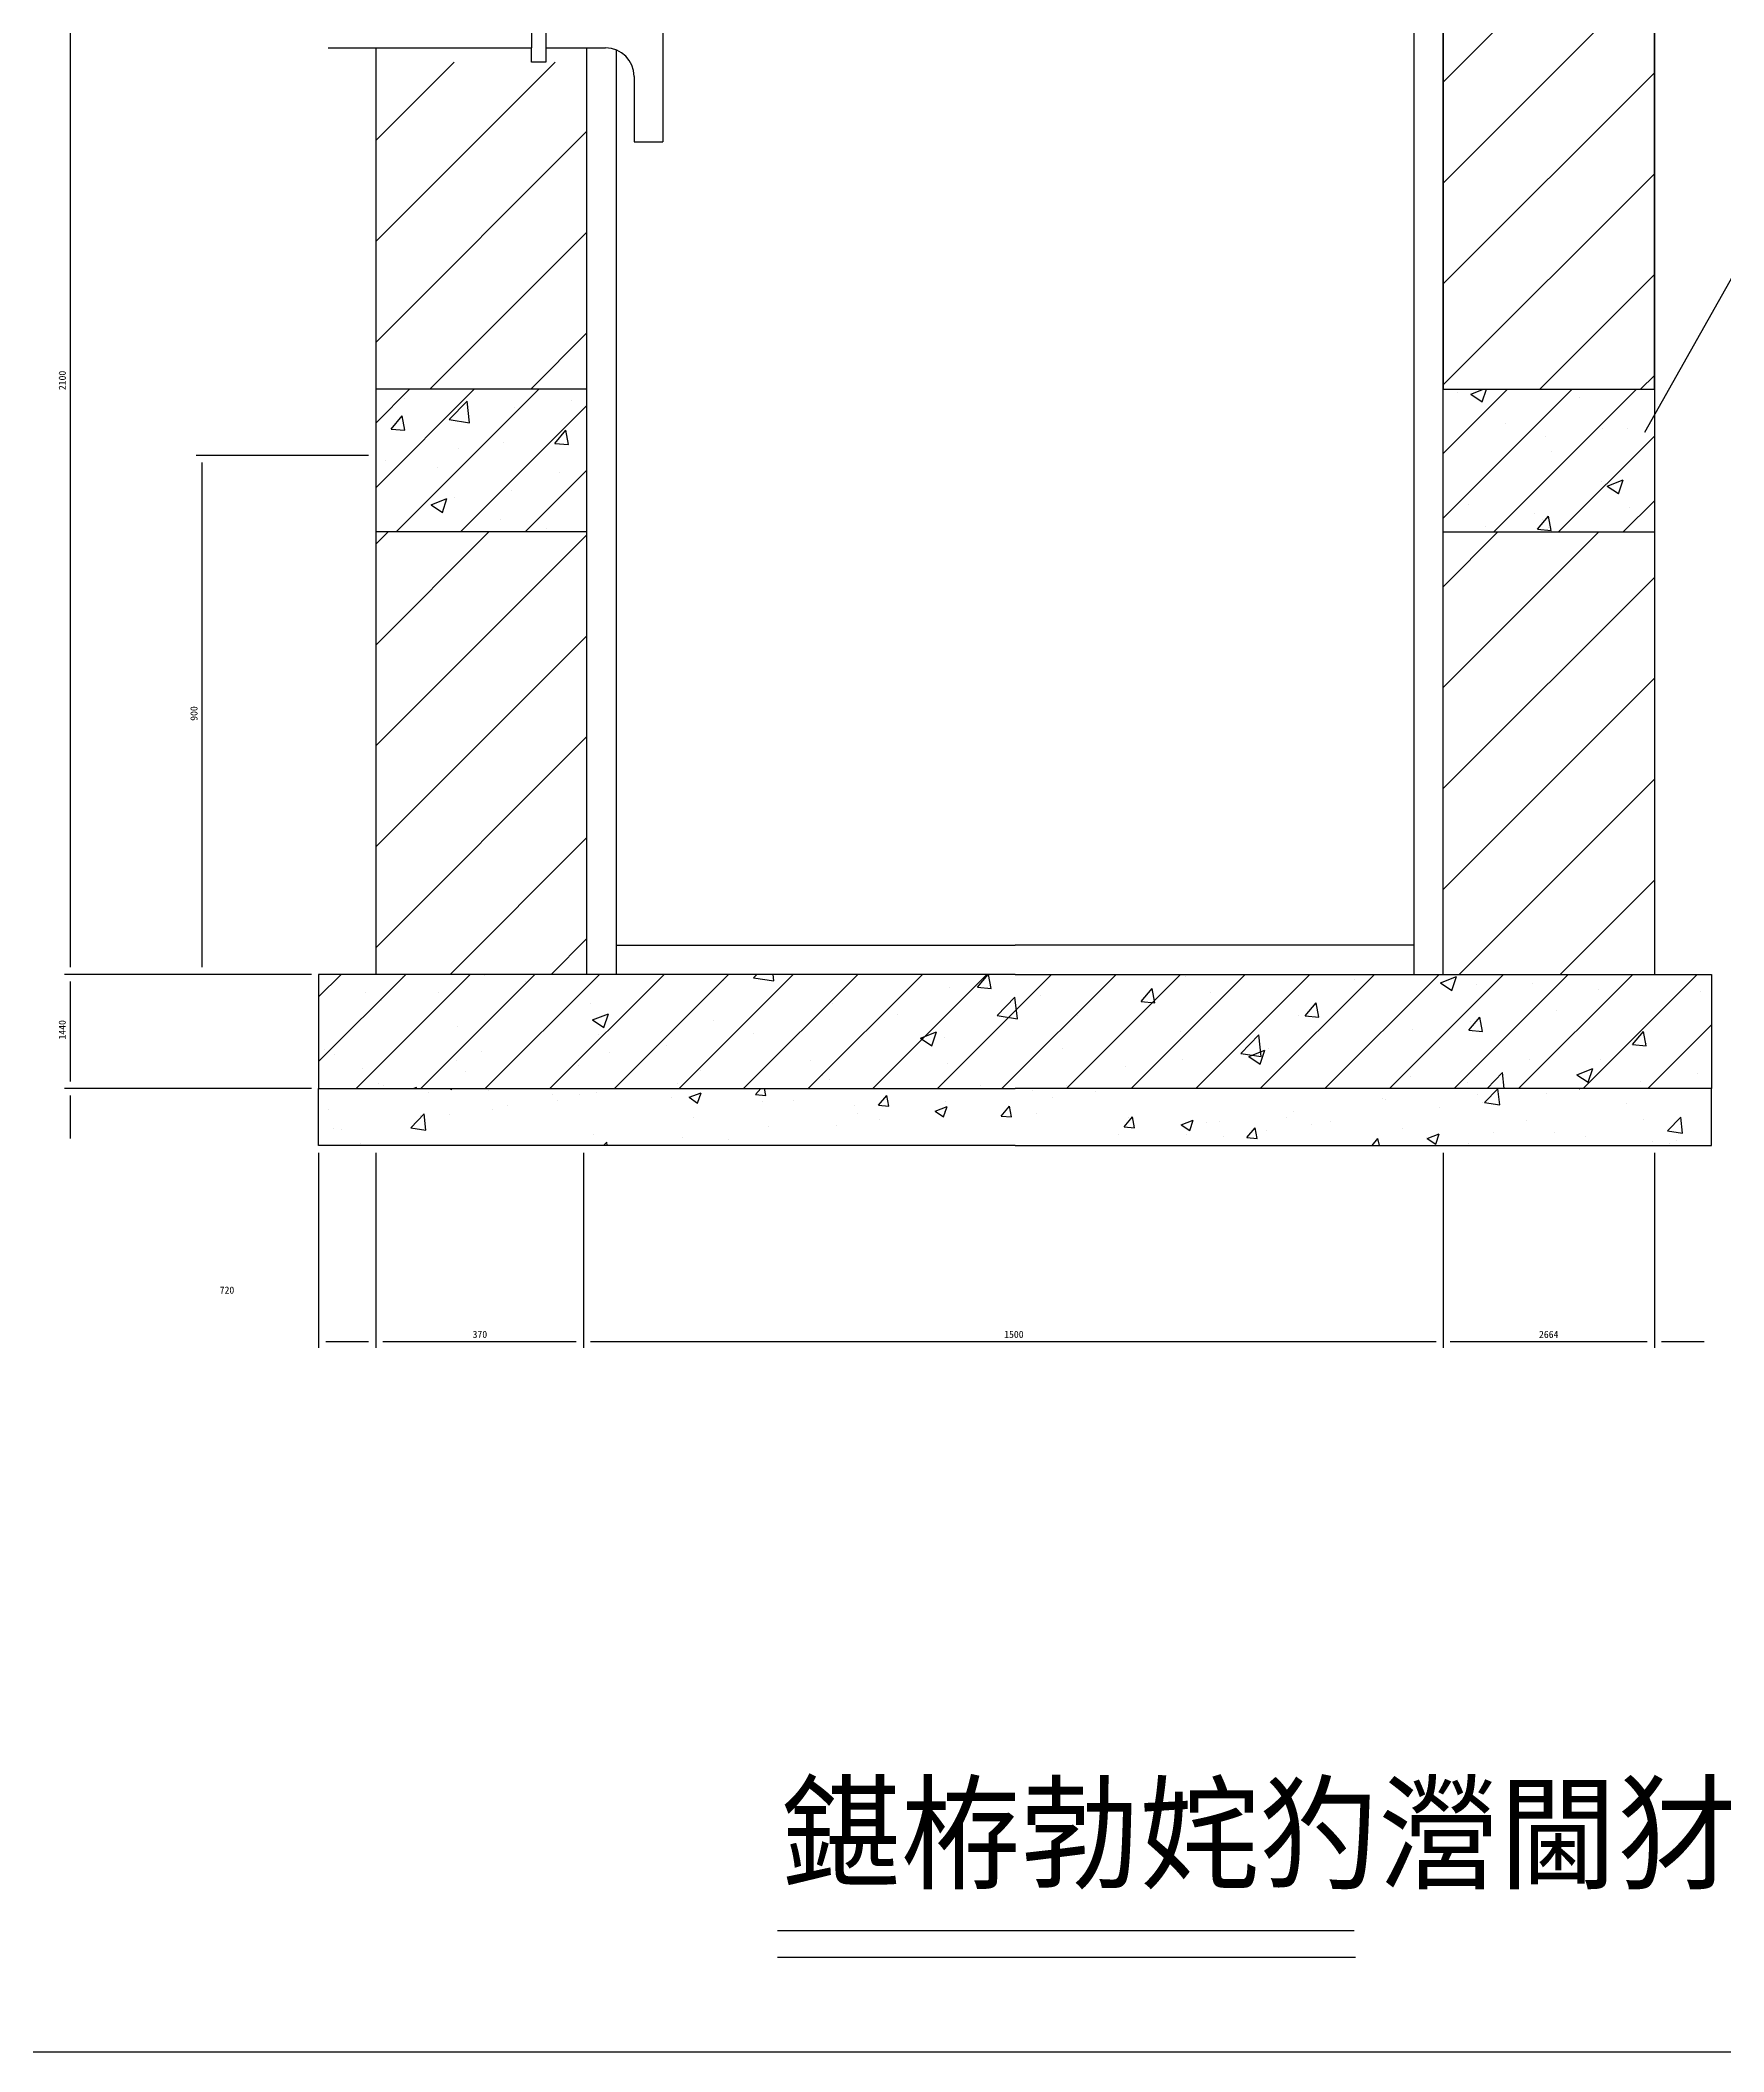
# Model space of a CAD drawing. Header units: metres. Extents: x 0 to 594, y 0 to 420.
# Drawn here: x 170.6 to 383, y 0 to 253.7 of the extents above; entities that cross this region are included whole.
import ezdxf

# ---------------------------------------------------------------- set-up
doc = ezdxf.new("R2010")
doc.units = ezdxf.units.M
doc.layers.add(' ', color=7, linetype='Continuous')

msp = doc.modelspace()

# ---------------------------------------------------------------- linework, layer by layer
for p, q in [((174.43, 136.79), (174.43, 284.39)), ((347.56, 248.42), (374.2, 275.06)), ((347.56, 235.69), (374.2, 262.33)), ((249.12, 260.6), (249.12, 240.89)), ((232.58, 256.35), (232.58, 252.75)), ((234.38, 256.35), (234.38, 252.75)), ((343.88, 258.15), (343.88, 135.89)), ((347.56, 258.15), (347.56, 209.69)), ((347.56, 135.89), (347.56, 258.15)), ((374.2, 209.69), (374.2, 258.15)), ((374.2, 258.15), (374.2, 135.89)), ((206.92, 252.75), (232.58, 252.75)), ((212.92, 252.75), (212.92, 135.89)), ((232.58, 250.95), (232.58, 252.75)), ((234.38, 252.75), (241.92, 252.75)), ((234.38, 252.75), (234.38, 250.95)), ((239.56, 135.89), (239.56, 252.75)), ((243.24, 252.5), (243.24, 135.89)), ((212.92, 241.06), (222.81, 250.95)), ((212.92, 228.33), (235.54, 250.95)), ((234.38, 250.95), (232.58, 250.95)), ((245.52, 249.15), (245.52, 240.89)), ((347.56, 222.96), (374.2, 249.6)), ((212.92, 215.6), (239.56, 242.24)), ((245.52, 240.89), (249.12, 240.89)), ((347.56, 210.23), (374.2, 236.87)), ((219.74, 209.69), (239.56, 229.51)), ((359.74, 209.69), (374.2, 224.15)), ((372.98, 204.29), (384.51, 224.72)), ((232.47, 209.69), (239.56, 216.78)), ((372.47, 209.69), (374.2, 211.42)), ((239.56, 209.69), (212.92, 209.69)), ((212.92, 205.42), (217.19, 209.69)), ((212.92, 197.27), (225.34, 209.69)), ((215.48, 191.69), (233.48, 209.69)), ((216.5, 208.56), (216.5, 208.56)), ((222.2, 205.86), (224.44, 208.2)), ((224.76, 205.47), (224.44, 208.2)), ((237.62, 208.28), (237.62, 208.28)), ((347.56, 209.69), (374.2, 209.69)), ((347.56, 209.69), (374.2, 209.69)), ((347.56, 201.58), (355.67, 209.69)), ((347.56, 193.43), (363.82, 209.69)), ((349.41, 209.25), (349.41, 209.25)), ((351.07, 209.08), (352.66, 209.69)), ((351.07, 209.08), (352.5, 208.11)), ((352.5, 208.11), (353.03, 209.69)), ((353.96, 191.69), (371.96, 209.69)), ((364.78, 208.6), (364.78, 208.6)), ((214.87, 204.67), (216.26, 206.33)), ((216.59, 204.52), (216.26, 206.32)), ((222.2, 205.86), (224.76, 205.47)), ((223.63, 191.69), (239.56, 207.62)), ((230.41, 207.33), (230.41, 207.33)), ((214.87, 204.67), (216.59, 204.52)), ((235.52, 202.86), (236.91, 204.52)), ((237.25, 202.71), (236.91, 204.52)), ((355.48, 205.38), (355.48, 205.38)), ((360.48, 203.73), (360.48, 203.73)), ((362.11, 191.69), (374.2, 203.78)), ((367.69, 204.68), (367.69, 204.68)), ((370.85, 204.73), (370.85, 204.73)), ((212.02, 201.34), (190.29, 201.34)), ((191.04, 136.79), (191.04, 200.44)), ((214.09, 200.75), (214.09, 200.75)), ((223.4, 202.23), (223.4, 202.23)), ((229.05, 202.91), (229.05, 202.91)), ((235.52, 202.86), (237.25, 202.71)), ((361.23, 201.82), (361.23, 201.82)), ((220.68, 199.81), (220.68, 199.81)), ((231.78, 191.69), (239.56, 199.47)), ((236.06, 199.16), (236.06, 199.16)), ((367.57, 198.04), (367.57, 198.04)), ((368.26, 197.48), (370.28, 198.26)), ((369.69, 196.51), (370.28, 198.26)), ((219.9, 195.11), (221.91, 195.89)), ((221.33, 194.15), (221.91, 195.89)), ((222.83, 195.97), (222.83, 195.97)), ((230.04, 196.92), (230.04, 196.92)), ((368.26, 197.48), (369.69, 196.52)), ((370.25, 191.69), (374.2, 195.63)), ((219.9, 195.11), (221.33, 194.15)), ((228.7, 193.32), (228.7, 193.32)), ((350.78, 195.15), (350.78, 195.15)), ((359.05, 193.96), (359.05, 193.96)), ((359.47, 192.02), (360.86, 193.67)), ((360.11, 193.32), (360.11, 193.32)), ((361.19, 191.87), (360.86, 193.67)), ((371.02, 194.75), (371.02, 194.75)), ((239.56, 191.69), (212.92, 191.69)), ((212.92, 190.14), (214.47, 191.69)), ((212.92, 177.42), (227.19, 191.69)), ((212.92, 164.69), (239.56, 191.33)), ((234.4, 192.16), (234.4, 192.16)), ((347.56, 191.69), (374.2, 191.69)), ((347.56, 184.78), (354.47, 191.69)), ((347.56, 172.05), (367.2, 191.69)), ((352.9, 192.37), (352.9, 192.37)), ((359.47, 192.02), (361.19, 191.87)), ((360.88, 192.24), (360.88, 192.24)), ((347.56, 159.32), (374.2, 185.96)), ((212.92, 151.96), (239.56, 178.6)), ((347.56, 146.59), (374.2, 173.23)), ((212.92, 139.23), (239.56, 165.87)), ((349.58, 135.89), (374.2, 160.51)), ((222.3, 135.89), (239.56, 153.14)), ((362.31, 135.89), (374.2, 147.78)), ((235.03, 135.89), (239.56, 140.42)), ((243.24, 139.56), (293.56, 139.56)), ((343.88, 139.56), (293.56, 139.56)), ((204.82, 135.89), (173.68, 135.89)), ((174.43, 122.39), (174.43, 134.99)), ((205.72, 135.89), (205.72, 121.49)), ((293.56, 135.89), (205.72, 135.89)), ((205.72, 133.05), (208.56, 135.89)), ((205.72, 124.9), (216.7, 135.89)), ((210.45, 121.49), (224.85, 135.89)), ((216.33, 135.62), (216.33, 135.62)), ((218.6, 121.49), (233, 135.89)), ((226.6, 135.79), (226.6, 135.79)), ((226.74, 121.49), (241.14, 135.89)), ((231.8, 134.98), (231.8, 134.98)), ((234.89, 121.49), (249.29, 135.89)), ((243.03, 121.49), (257.43, 135.89)), ((251.18, 121.49), (265.58, 135.89)), ((256.82, 135.06), (256.82, 135.06)), ((259.33, 121.49), (273.73, 135.89)), ((260.57, 135.45), (260.99, 135.89)), ((260.57, 135.45), (263.14, 135.06)), ((263.14, 135.06), (263.04, 135.89)), ((267.47, 121.49), (281.87, 135.89)), ((275.62, 121.49), (290.02, 135.89)), ((283.76, 121.49), (298.16, 135.89)), ((288.83, 134.26), (290.19, 135.89)), ((290.55, 134.11), (290.22, 135.89)), ((291.91, 121.49), (306.31, 135.89)), ((293.56, 135.89), (381.4, 135.89)), ((300.05, 121.49), (314.45, 135.89)), ((308.2, 121.49), (322.6, 135.89)), ((315.02, 135.57), (315.02, 135.57)), ((316.35, 121.49), (330.75, 135.89)), ((324.49, 121.49), (338.89, 135.89)), ((332.64, 121.49), (347.04, 135.89)), ((336.38, 135.25), (336.38, 135.25)), ((340.78, 121.49), (355.18, 135.89)), ((347.24, 134.83), (349.26, 135.6)), ((347.24, 134.83), (348.67, 133.86)), ((347.56, 135.89), (374.2, 135.89)), ((348.67, 133.86), (349.26, 135.6)), ((348.93, 121.49), (363.33, 135.89)), ((351.75, 134.6), (351.75, 134.6)), ((357.08, 121.49), (371.48, 135.89)), ((358.77, 134.71), (358.77, 134.71)), ((365.22, 121.49), (379.62, 135.89)), ((381.4, 135.89), (381.4, 121.49)), ((211.64, 133.64), (211.64, 133.64)), ((213.68, 132.59), (213.68, 132.59)), ((220.89, 133.54), (220.89, 133.54)), ((240.02, 132.18), (240.02, 132.18)), ((270.54, 132.24), (270.54, 132.24)), ((285.33, 134.27), (285.33, 134.27)), ((288.83, 134.26), (290.55, 134.11)), ((291.31, 130.69), (293.55, 133.03)), ((293.87, 130.29), (293.55, 133.02)), ((296.83, 133.18), (296.83, 133.18)), ((309.48, 132.45), (310.87, 134.11)), ((309.48, 132.45), (311.2, 132.3)), ((311.21, 132.3), (310.87, 134.11)), ((318.2, 133.63), (318.2, 133.63)), ((330.14, 130.64), (331.53, 132.3)), ((331.86, 130.49), (331.53, 132.3)), ((343.82, 132.55), (343.82, 132.55)), ((367.12, 133.95), (367.12, 133.95)), ((380.06, 133.77), (380.06, 133.77)), ((240.26, 130.15), (242.28, 130.93)), ((240.26, 130.15), (241.69, 129.19)), ((241.7, 129.19), (242.28, 130.93)), ((255.58, 130.08), (255.58, 130.08)), ((278.72, 130.79), (278.72, 130.79)), ((285.93, 131.74), (285.93, 131.74)), ((291.31, 130.69), (293.87, 130.29)), ((301.41, 130.75), (301.41, 130.75)), ((329.27, 130.71), (329.27, 130.71)), ((330.14, 130.64), (331.86, 130.49)), ((350.8, 128.84), (352.19, 130.49)), ((350.96, 129.94), (350.96, 129.94)), ((352.52, 128.69), (352.19, 130.49)), ((361.87, 131.38), (361.87, 131.38)), ((373.37, 121.49), (381.4, 129.52)), ((223.23, 129.3), (223.23, 129.3)), ((241.03, 128.24), (241.03, 128.24)), ((249.62, 126.96), (249.62, 126.96)), ((260.53, 128.4), (260.53, 128.4)), ((281.65, 127.85), (283.67, 128.62)), ((281.65, 127.85), (283.08, 126.88)), ((283.08, 126.88), (283.67, 128.62)), ((284.61, 127.87), (284.61, 127.87)), ((314.48, 128.68), (314.48, 128.68)), ((322.05, 125.92), (324.29, 128.26)), ((324.61, 125.52), (324.29, 128.26)), ((343.75, 128.99), (343.75, 128.99)), ((350.8, 128.84), (352.52, 128.69)), ((371.45, 127.03), (372.84, 128.68)), ((371.45, 127.03), (373.18, 126.88)), ((373.18, 126.88), (372.84, 128.68)), ((373.21, 127.15), (373.21, 127.15)), ((206.43, 126.41), (206.43, 126.41)), ((207.77, 125.73), (207.77, 125.73)), ((223.15, 125.08), (223.15, 125.08)), ((226.25, 126.21), (226.25, 126.21)), ((238.52, 124.43), (238.52, 124.43)), ((242.41, 126.01), (242.41, 126.01)), ((267.82, 124.98), (267.82, 124.98)), ((284.98, 124.68), (284.98, 124.68)), ((299.52, 126.52), (299.52, 126.52)), ((314.65, 125.16), (314.65, 125.16)), ((322.05, 125.92), (324.61, 125.52)), ((323.04, 125.54), (325.06, 126.31)), ((323.04, 125.54), (324.47, 124.57)), ((324.47, 124.57), (325.06, 126.31)), ((325.56, 126.6), (325.56, 126.6)), ((358.42, 125.13), (358.42, 125.13)), ((367.4, 125.1), (367.4, 125.1)), ((211.29, 124.05), (211.29, 124.05)), ((213.31, 122.18), (213.31, 122.18)), ((213.85, 121.86), (213.85, 121.86)), ((224.22, 123.62), (224.22, 123.62)), ((251.02, 122.1), (251.02, 122.1)), ((253.9, 123.78), (253.9, 123.78)), ((269.27, 123.13), (269.27, 123.13)), ((270.19, 122.65), (270.19, 122.65)), ((284.64, 122.48), (284.64, 122.48)), ((289.26, 121.82), (289.26, 121.82)), ((300.02, 121.83), (300.02, 121.83)), ((307.44, 124.21), (307.44, 124.21)), ((343.47, 122.97), (343.47, 122.97)), ((350.61, 122.21), (350.61, 122.21)), ((353.1, 121.49), (355.03, 123.49)), ((355.26, 121.49), (355.03, 123.49)), ((364.43, 123.23), (366.45, 124.01)), ((364.43, 123.23), (365.86, 122.27)), ((365.86, 122.27), (366.45, 124.01)), ((372.48, 122.41), (372.48, 122.41)), ((379.69, 123.36), (379.69, 123.36)), ((204.82, 121.49), (173.68, 121.49)), ((174.43, 115.19), (174.43, 120.59)), ((205.72, 114.29), (205.72, 121.49)), ((205.72, 121.49), (293.56, 121.49)), ((217.69, 121.49), (218.08, 121.64)), ((218.03, 121.49), (218.08, 121.64)), ((219.61, 121.04), (219.61, 121.04)), ((222.31, 121.49), (222.47, 121.38)), ((222.47, 121.38), (222.5, 121.49)), ((227.13, 121.28), (227.13, 121.28)), ((229.54, 119.41), (229.54, 119.41)), ((235.19, 120.78), (235.19, 120.78)), ((235.86, 119.97), (235.86, 119.97)), ((238.66, 120.79), (238.66, 120.79)), ((240.75, 121.03), (240.75, 121.03)), ((250.2, 120.3), (250.2, 120.3)), ((252.44, 120.38), (253.95, 120.96)), ((252.44, 120.38), (253.51, 119.65)), ((253.51, 119.65), (253.95, 120.96)), ((260.84, 120.72), (261.48, 121.49)), ((260.84, 120.72), (262.13, 120.61)), ((261.73, 119.81), (261.73, 119.81)), ((262.13, 120.61), (261.97, 121.49)), ((265.65, 119.97), (265.65, 119.97)), ((273.26, 119.33), (273.26, 119.33)), ((276.33, 119.37), (277.37, 120.61)), ((276.33, 119.37), (277.62, 119.25)), ((277.62, 119.25), (277.37, 120.61)), ((284.8, 119.89), (284.8, 119.89)), ((291.82, 118.01), (292.86, 119.25)), ((293.11, 117.9), (292.87, 119.25)), ((381.4, 121.49), (293.56, 121.49)), ((295.71, 121.27), (295.71, 121.27)), ((298.28, 120.42), (298.28, 120.42)), ((303.68, 121.13), (303.68, 121.13)), ((339.89, 120.22), (339.89, 120.22)), ((340.34, 120.05), (340.34, 120.05)), ((351.93, 120.78), (351.93, 120.78)), ((352.46, 119.78), (352.46, 119.78)), ((352.78, 119.71), (354.47, 121.47)), ((352.78, 119.71), (354.7, 119.42)), ((354.71, 119.42), (354.47, 121.47)), ((360.64, 120.86), (360.64, 120.86)), ((364.7, 121.49), (364.78, 121.43)), ((364.78, 121.43), (364.81, 121.49)), ((370.7, 119.63), (370.7, 119.63)), ((381.4, 114.29), (381.4, 121.49)), ((207.01, 118.88), (207.01, 118.88)), ((217.33, 116.55), (219.02, 118.3)), ((218.63, 118.03), (218.63, 118.03)), ((219.25, 116.25), (219.02, 118.3)), ((222.27, 118.18), (222.27, 118.18)), ((227.68, 118.89), (227.68, 118.89)), ((253.05, 117.8), (253.05, 117.8)), ((262.49, 116.74), (262.49, 116.74)), ((271.05, 116.83), (271.05, 116.83)), ((273.71, 118.36), (273.71, 118.36)), ((276.45, 117.54), (276.45, 117.54)), ((283.48, 118.65), (284.99, 119.23)), ((283.48, 118.65), (284.55, 117.92)), ((284.55, 117.92), (284.99, 119.23)), ((284.64, 118.62), (284.64, 118.62)), ((284.79, 118.84), (284.79, 118.84)), ((291.82, 118.01), (293.11, 117.9)), ((296.32, 118.35), (296.32, 118.35)), ((307.32, 116.66), (308.36, 117.9)), ((307.85, 117.87), (307.85, 117.87)), ((308.61, 116.54), (308.36, 117.9)), ((314.52, 116.92), (316.03, 117.5)), ((314.52, 116.92), (315.59, 116.19)), ((315.59, 116.19), (316.03, 117.5)), ((317.76, 117.22), (317.76, 117.22)), ((319.38, 117.38), (319.38, 117.38)), ((327.74, 117.89), (327.74, 117.89)), ((328.67, 118.6), (328.67, 118.6)), ((330.91, 116.89), (330.91, 116.89)), ((333.41, 117.27), (333.41, 117.27)), ((347.05, 119.07), (347.05, 119.07)), ((358.11, 117.47), (358.11, 117.47)), ((372.84, 117.55), (372.84, 117.55)), ((375.84, 116.14), (377.52, 117.89)), ((377.76, 115.84), (377.52, 117.89)), ((293.56, 114.29), (205.72, 114.29)), ((207.54, 116.51), (207.54, 116.51)), ((208.63, 116.38), (208.63, 116.38)), ((211.04, 114.54), (211.04, 114.54)), ((217.33, 116.55), (219.25, 116.25)), ((240.45, 115.64), (240.45, 115.64)), ((241.65, 114.29), (242.07, 114.73)), ((242.12, 114.29), (242.07, 114.73)), ((251.58, 115.36), (251.58, 115.36)), ((257.41, 115.04), (257.41, 115.04)), ((293.56, 114.29), (381.4, 114.29)), ((306.67, 115.7), (306.67, 115.7)), ((307.32, 116.66), (308.61, 116.54)), ((315.14, 115.73), (315.14, 115.73)), ((319.82, 115.48), (319.82, 115.48)), ((322.81, 115.3), (323.85, 116.54)), ((322.81, 115.3), (324.1, 115.19)), ((324.1, 115.19), (323.85, 116.54)), ((325.23, 116.19), (325.23, 116.19)), ((338.59, 114.29), (339.34, 115.19)), ((339.51, 114.29), (339.34, 115.19)), ((342.44, 116.4), (342.44, 116.4)), ((345.51, 115.31), (345.51, 115.31)), ((345.56, 115.19), (347.07, 115.77)), ((345.56, 115.19), (346.64, 114.46)), ((346.64, 114.46), (347.07, 115.77)), ((350.72, 114.55), (350.72, 114.55)), ((353.97, 115.92), (353.97, 115.92)), ((361.63, 115.93), (361.63, 115.93)), ((365.5, 115.43), (365.5, 115.43)), ((374.01, 114.84), (374.01, 114.84)), ((375.84, 116.14), (377.76, 115.84)), ((376.08, 114.54), (376.08, 114.54)), ((377.03, 114.94), (377.03, 114.94)), ((205.72, 113.39), (205.72, 88.8)), ((212.92, 113.39), (212.92, 88.8)), ((239.11, 113.39), (239.11, 88.8)), ((347.56, 113.39), (347.56, 88.8)), ((374.2, 113.39), (374.2, 88.8)), ((212.02, 89.55), (206.62, 89.55)), ((238.21, 89.55), (213.82, 89.55)), ((346.66, 89.55), (240.01, 89.55)), ((373.3, 89.55), (348.46, 89.55)), ((380.5, 89.55), (375.1, 89.55)), ((263.59, 15.29), (336.32, 15.29)), ((263.59, 11.94), (336.49, 11.94)), ((0, 0), (594, 0))]:
    msp.add_line(p, q)
msp.add_arc((241.92, 249.15), 3.6, 0, 90)

# ---------------------------------------------------------------- texts
at = {"layer": ' '}
for s, p in [('2100', (173.83, 209.57)), ('900', (190.44, 167.87)), ('1440', (173.83, 127.67))]:
    msp.add_text(s, height=0.9, rotation=90, dxfattribs=at).set_placement(p)
for s, height, p in [('720', 0.9, (193.24, 95.61)), ('370', 0.9, (225.14, 90.03)), ('1500', 0.9, (292.19, 90.03)), ('2664', 0.9, (359.65, 90.03)), ('鍖栫勃姹犳瀯閫犲浘', 11.6, (264.06, 21.74))]:
    msp.add_text(s, height=height, dxfattribs=at).set_placement(p)

doc.saveas('drawing.dxf')
